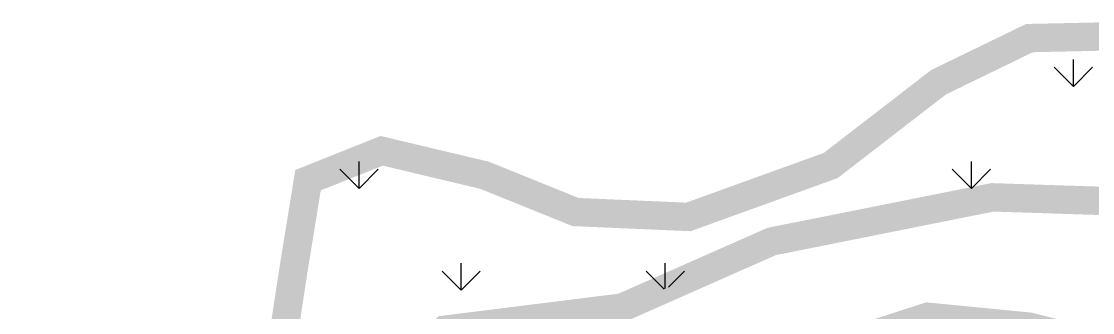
# Model space of a CAD drawing. Header units: metres. Extents: x 8244 to 287678, y 7853 to 2132060.
# Drawn here: x 271970.5 to 272159, y 2128442.5 to 2128493.8 of the extents above; entities that cross this region are included whole.
import ezdxf

# ---------------------------------------------------------------- set-up
doc = ezdxf.new("R2010")
doc.units = ezdxf.units.M
doc.layers.add('MANGROOVE BUFFER ZONE', color=120, linetype='Continuous')

msp = doc.modelspace()

# ---------------------------------------------------------------- hatches: boundary and pattern name
at = {"layer": 'MANGROOVE BUFFER ZONE'}
h = msp.add_hatch(dxfattribs=at)
h.set_pattern_fill('GRASS', color=256)
h.paths.add_polyline_path([(272102.57, 2128455.05), (272141.44, 2128462.82), (272180.75, 2128461.53), (272218.75, 2128447.28), (272257.19, 2128438.22), (272280.51, 2128440.38), (272278.79, 2128443.83), (272267.56, 2128446.85), (272251.58, 2128451.17), (272226.1, 2128455.91), (272201.91, 2128467.14), (272188.95, 2128479.22), (272167.79, 2128491.31), (272147.92, 2128490.88), (272131.94, 2128483.11), (272112.94, 2128468.43), (272087.89, 2128459.37), (272068.02, 2128460.23), (272052.04, 2128466.7), (272033.9, 2128471.02), (272020.94, 2128465.84), (272018.35, 2128449.87), (272015.33, 2128430.02), (272000.21, 2128408.87), (271973, 2128395.68), (272002.94, 2128362.73), (272002.37, 2128371.31), (272009.71, 2128389.87), (272025.69, 2128411.02), (272031.74, 2128425.27), (272045.13, 2128439.51), (272076.23, 2128443.4)])

# ---------------------------------------------------------------- linework, layer by layer
at = {"layer": 'MANGROOVE BUFFER ZONE', "const_width": 5, "flags": 128}
for points in [[(271973, 2128395.68), (272000.21, 2128408.87), (272015.33, 2128430.02), (272018.35, 2128449.87), (272020.94, 2128465.84), (272033.9, 2128471.02), (272052.04, 2128466.7), (272068.02, 2128460.23), (272087.89, 2128459.37), (272112.94, 2128468.43), (272131.94, 2128483.11), (272147.92, 2128490.88), (272167.79, 2128491.31)], [(272180.75, 2128461.53), (272141.44, 2128462.82), (272102.57, 2128455.05), (272076.23, 2128443.4), (272045.13, 2128439.51), (272031.74, 2128425.27), (272025.69, 2128411.02), (272009.71, 2128389.87), (272002.37, 2128371.31), (272002.94, 2128362.73)], [(272061.72, 2128339.36), (272084.76, 2128375.24), (272103.91, 2128418.3), (272113.92, 2128436.56), (272130.02, 2128441.78), (272147.86, 2128440.04), (272187.46, 2128430.04), (272206.17, 2128437.87), (272229.23, 2128433.52), (272246.64, 2128406.56), (272262.74, 2128400.03), (272274.92, 2128423.08), (272293.2, 2128406.99)]]:
    msp.add_lwpolyline(points, dxfattribs=at)

doc.saveas('drawing.dxf')
